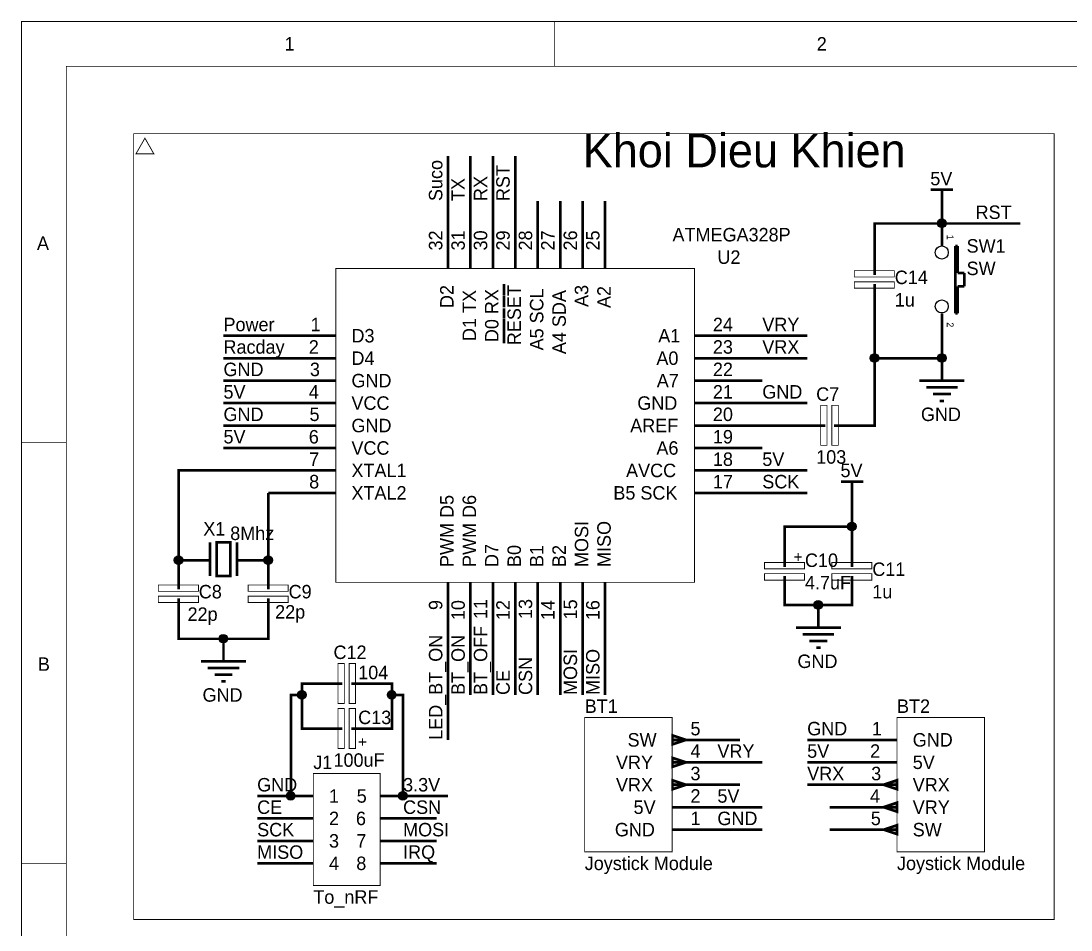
# Model space of a CAD drawing. Header units: millimetres. Extents: x 0 to 9.5, y 0 to 7.5.
# Drawn here: x -0.002 to 4.675, y 3.453 to 7.502 of the extents above; entities that cross this region are included whole.
import ezdxf

# ---------------------------------------------------------------- set-up
doc = ezdxf.new("R2010")
doc.units = ezdxf.units.MM
doc.header["$MEASUREMENT"] = 0
doc.layers.add('Sheet', color=255, linetype='Continuous')

msp = doc.modelspace()

# ---------------------------------------------------------------- linework, layer by layer
at = {"layer": 'Sheet'}
for points, const_width in [([(0, 7.5), (9.4983, 7.5), (9.4983, 0.0017), (0, 0.0017), (0, 7.5)], 0.0039), ([(2.375, 7.3), (2.375, 7.5)], 0.0039), ([(0.2, 7.3), (9.2983, 7.3), (9.2983, 0.2017), (0.2, 0.2017), (0.2, 7.3)], 0.0039), ([(1.9, 6.7), (1.9, 6.9)], 0.0118), ([(2, 6.7), (2, 6.9)], 0.0118), ([(2.1, 6.7), (2.1, 6.9)], 0.0118), ([(2.2, 6.7), (2.2, 6.9)], 0.0118), ([(4.05, 6.75), (4.15, 6.75)], 0.0118), ([(4.1, 6.65), (4.1, 6.75)], 0.0118), ([(1.9, 6.4), (1.9, 6.7)], 0.0118), ([(2, 6.4), (2, 6.7)], 0.0118), ([(2.1, 6.4), (2.1, 6.7)], 0.0118), ([(2.2, 6.4), (2.2, 6.7)], 0.0118), ([(2.3, 6.4), (2.3, 6.7)], 0.0118), ([(2.4, 6.4), (2.4, 6.7)], 0.0118), ([(2.5, 6.4), (2.5, 6.7)], 0.0118), ([(2.6, 6.4), (2.6, 6.7)], 0.0118), ([(3.8, 6.45), (3.8, 6.6), (4.1, 6.6), (4.1, 6.65)], 0.0118), ([(4.1, 6.5), (4.1, 6.6)], 0.0118), ([(4.1, 6.6), (4.45, 6.6)], 0.0118), ([(4.16, 6.5), (4.16, 6.2)], 0.0118), ([(4.17, 6.5), (4.16, 6.5)], 0.0118), ([(4.17, 6.38), (4.17, 6.5)], 0.0118), ([(3.8, 6.4), (3.8, 6.45)], 0.0118), ([(1.4, 6.4), (2.9983, 6.4), (2.9983, 5.0017), (1.4, 5.0017), (1.4, 6.4)], 0.0039), ([(3.71, 6.39), (3.8883, 6.39), (3.8883, 6.3616), (3.71, 6.3616), (3.71, 6.39)], 0.0039), ([(3.8, 6.37), (3.8, 6.4)], 0.0118), ([(4.2, 6.38), (4.17, 6.38)], 0.0118), ([(4.2, 6.32), (4.2, 6.38)], 0.0118), ([(2.1499, 6.33), (2.1499, 6.28)], 0.0118), ([(3.71, 6.34), (3.8883, 6.34), (3.8883, 6.3117), (3.71, 6.3117), (3.71, 6.34)], 0.0039), ([(3.8, 6.3), (3.8, 6.33)], 0.0118), ([(4.17, 6.2), (4.17, 6.32)], 0.0118), ([(4.17, 6.32), (4.2, 6.32)], 0.0118), ([(2.1499, 6.2783), (2.1499, 6.2266)], 0.0118), ([(3.8, 6.3), (3.8, 6.25)], 0.0118), ([(2.1499, 6.2216), (2.1499, 6.1783)], 0.0118), ([(3.8, 6.25), (3.8, 6), (4.1, 6)], 0.0118), ([(2.1499, 6.1766), (2.1499, 6.1249)], 0.0118), ([(4.1, 6.2), (4.1, 6.1)], 0.0118), ([(4.16, 6.2), (4.17, 6.2)], 0.0118), ([(2.1499, 6.1249), (2.1499, 6.0665)], 0.0118), ([(1.1, 6.1), (0.9, 6.1)], 0.0118), ([(1.4, 6.1), (1.1, 6.1)], 0.0118), ([(3, 6.1), (3.3, 6.1)], 0.0118), ([(3.3, 6.1), (3.5, 6.1)], 0.0118), ([(4.1, 6), (4.1, 6.1)], 0.0118), ([(1.1, 6), (0.9, 6)], 0.0118), ([(1.4, 6), (1.1, 6)], 0.0118), ([(3, 6), (3.3, 6)], 0.0118), ([(3.3, 6), (3.5, 6)], 0.0118), ([(3.7, 5.7), (3.8, 5.7), (3.8, 6)], 0.0118), ([(4.1, 6), (4.1, 5.9)], 0.0118), ([(1.1, 5.9), (0.9, 5.9)], 0.0118), ([(1.4, 5.9), (1.1, 5.9)], 0.0118), ([(3, 5.9), (3.3, 5.9)], 0.0118), ([(4, 5.9), (4.2, 5.9)], 0.0118), ([(4.03, 5.87), (4.17, 5.87)], 0.0118), ([(1.1, 5.8), (0.9, 5.8)], 0.0118), ([(1.4, 5.8), (1.1, 5.8)], 0.0118), ([(3, 5.8), (3.3, 5.8)], 0.0118), ([(3.3, 5.8), (3.5, 5.8)], 0.0118), ([(4.06, 5.84), (4.14, 5.84)], 0.0118), ([(4.09, 5.81), (4.11, 5.81)], 0.0118), ([(3.56, 5.79), (3.5883, 5.79), (3.5883, 5.6117), (3.56, 5.6117), (3.56, 5.79)], 0.0039), ([(3.61, 5.79), (3.6384, 5.79), (3.6384, 5.6117), (3.61, 5.6117), (3.61, 5.79)], 0.0039), ([(1.1, 5.7), (0.9, 5.7)], 0.0118), ([(1.4, 5.7), (1.1, 5.7)], 0.0118), ([(3, 5.7), (3.3, 5.7)], 0.0118), ([(3.5, 5.7), (3.3, 5.7)], 0.0118), ([(3.55, 5.7), (3.5, 5.7)], 0.0118), ([(3.58, 5.7), (3.55, 5.7)], 0.0118), ([(3.65, 5.7), (3.62, 5.7)], 0.0118), ([(3.65, 5.7), (3.7, 5.7)], 0.0118), ([(0.2, 5.625), (0, 5.625)], 0.0039), ([(1.1, 5.6), (0.9, 5.6)], 0.0118), ([(1.4, 5.6), (1.1, 5.6)], 0.0118), ([(3, 5.6), (3.3, 5.6)], 0.0118), ([(0.7, 5.1), (0.7, 5.5), (1.1, 5.5)], 0.0118), ([(1.4, 5.5), (1.1, 5.5)], 0.0118), ([(3, 5.5), (3.3, 5.5)], 0.0118), ([(3.3, 5.5), (3.5, 5.5)], 0.0118), ([(3.65, 5.45), (3.75, 5.45)], 0.0118), ([(3.7, 5.35), (3.7, 5.45)], 0.0118), ([(1.4, 5.4), (1.1, 5.4)], 0.0118), ([(1.1, 5.1), (1.1, 5.4)], 0.0118), ([(3, 5.4), (3.3, 5.4)], 0.0118), ([(3.3, 5.4), (3.5, 5.4)], 0.0118), ([(3.7, 5.35), (3.7, 5.25), (3.4, 5.25), (3.4, 5.15)], 0.0118), ([(3.7, 5.25), (3.7, 5.15)], 0.0118), ([(0.84, 5.03), (0.84, 5.18)], 0.0118), ([(0.93, 5.03), (0.87, 5.03), (0.87, 5.18), (0.93, 5.18), (0.93, 5.03)], 0.0118), ([(0.96, 5.03), (0.96, 5.18)], 0.0118), ([(3.4, 5.1), (3.4, 5.15)], 0.0118), ([(3.7, 5.1), (3.7, 5.15)], 0.0118), ([(0.7, 5.05), (0.7, 5.1), (0.75, 5.1)], 0.0118), ([(0.84, 5.1), (0.75, 5.1)], 0.0118), ([(0.84, 5.1), (0.82, 5.1)], 0.0118), ([(0.96, 5.1), (1.05, 5.1)], 0.0118), ([(0.98, 5.1), (0.96, 5.1)], 0.0118), ([(1.1, 5.05), (1.1, 5.1), (1.05, 5.1)], 0.0118), ([(3.4, 5.1), (3.4, 5.07)], 0.0118), ([(3.7, 5.07), (3.7, 5.1)], 0.0118), ([(0.7, 5), (0.7, 5.05)], 0.0118), ([(1.1, 5), (1.1, 5.05)], 0.0118), ([(3.31, 5.09), (3.4883, 5.09), (3.4883, 5.0617), (3.31, 5.0617), (3.31, 5.09)], 0.0039), ([(3.61, 5.09), (3.7883, 5.09), (3.7883, 5.0617), (3.61, 5.0617), (3.61, 5.09)], 0.0039), ([(0.7, 4.97), (0.7, 5)], 0.0118), ([(1.1, 4.97), (1.1, 5)], 0.0118), ([(1.9, 5), (1.9, 4.7)], 0.0118), ([(2, 5), (2, 4.7)], 0.0118), ([(2.1, 5), (2.1, 4.7)], 0.0118), ([(2.2, 5), (2.2, 4.7)], 0.0118), ([(2.3, 5), (2.3, 4.7)], 0.0118), ([(2.4, 5), (2.4, 4.7)], 0.0118), ([(2.5, 5), (2.5, 4.7)], 0.0118), ([(2.6, 5), (2.6, 4.7)], 0.0118), ([(3.31, 5.04), (3.4883, 5.04), (3.4883, 5.0117), (3.31, 5.0117), (3.31, 5.04)], 0.0039), ([(3.4, 5.03), (3.4, 5)], 0.0118), ([(3.4, 5), (3.4, 4.95)], 0.0118), ([(3.61, 5.04), (3.7883, 5.04), (3.7883, 5.0117), (3.61, 5.0117), (3.61, 5.04)], 0.0039), ([(3.7, 5), (3.7, 5.03)], 0.0118), ([(3.7, 5), (3.7, 4.95)], 0.0118), ([(0.61, 4.99), (0.7883, 4.99), (0.7883, 4.9616), (0.61, 4.9616), (0.61, 4.99)], 0.0039), ([(1.01, 4.99), (1.1883, 4.99), (1.1883, 4.9616), (1.01, 4.9616), (1.01, 4.99)], 0.0039), ([(0.61, 4.94), (0.7883, 4.94), (0.7883, 4.9117), (0.61, 4.9117), (0.61, 4.94)], 0.0039), ([(0.7, 4.9), (0.7, 4.93)], 0.0118), ([(1.01, 4.94), (1.1883, 4.94), (1.1883, 4.9117), (1.01, 4.9117), (1.01, 4.94)], 0.0039), ([(1.1, 4.9), (1.1, 4.93)], 0.0118), ([(3.4, 4.95), (3.4, 4.9), (3.55, 4.9), (3.7, 4.9), (3.7, 4.95)], 0.0118), ([(0.7, 4.9), (0.7, 4.85)], 0.0118), ([(1.1, 4.9), (1.1, 4.85)], 0.0118), ([(3.55, 4.9), (3.55, 4.8)], 0.0118), ([(0.7, 4.85), (0.7, 4.75), (0.9, 4.75), (1.1, 4.75), (1.1, 4.85)], 0.0118), ([(3.45, 4.8), (3.65, 4.8)], 0.0118), ([(3.48, 4.77), (3.62, 4.77)], 0.0118), ([(0.9, 4.75), (0.9, 4.65)], 0.0118), ([(3.51, 4.74), (3.59, 4.74)], 0.0118), ([(1.9, 4.7), (1.9, 4.3)], 0.0118), ([(2, 4.7), (2, 4.5)], 0.0118), ([(2.1, 4.7), (2.1, 4.5)], 0.0118), ([(2.2, 4.7), (2.2, 4.5)], 0.0118), ([(2.3, 4.7), (2.3, 4.5)], 0.0118), ([(2.4, 4.7), (2.4, 4.5)], 0.0118), ([(2.5, 4.7), (2.5, 4.5)], 0.0118), ([(2.6, 4.7), (2.6, 4.5)], 0.0118), ([(3.54, 4.71), (3.56, 4.71)], 0.0118), ([(0.8, 4.65), (1, 4.65)], 0.0118), ([(1.41, 4.64), (1.4384, 4.64), (1.4384, 4.4616), (1.41, 4.4616), (1.41, 4.64)], 0.0039), ([(1.46, 4.64), (1.4883, 4.64), (1.4883, 4.4616), (1.46, 4.4616), (1.46, 4.64)], 0.0039), ([(0.83, 4.62), (0.97, 4.62)], 0.0118), ([(0.86, 4.59), (0.94, 4.59)], 0.0118), ([(0.89, 4.56), (0.91, 4.56)], 0.0118), ([(1.35, 4.55), (1.25, 4.55), (1.25, 4.5), (1.25, 4.35), (1.35, 4.35)], 0.0118), ([(1.4, 4.55), (1.35, 4.55)], 0.0118), ([(1.43, 4.55), (1.4, 4.55)], 0.0118), ([(1.5, 4.55), (1.47, 4.55)], 0.0118), ([(1.5, 4.55), (1.55, 4.55)], 0.0118), ([(1.55, 4.55), (1.65, 4.55), (1.65, 4.5), (1.65, 4.35), (1.55, 4.35)], 0.0118), ([(1.05, 4.05), (1.2, 4.05), (1.2, 4.5), (1.25, 4.5)], 0.0118), ([(1.65, 4.5), (1.7, 4.5), (1.7, 4.05), (1.9, 4.05)], 0.0118), ([(1.41, 4.44), (1.4384, 4.44), (1.4384, 4.2617), (1.41, 4.2617), (1.41, 4.44)], 0.0039), ([(1.46, 4.44), (1.4883, 4.44), (1.4883, 4.2617), (1.46, 4.2617), (1.46, 4.44)], 0.0039), ([(2.509, 4.4), (2.8983, 4.4), (2.8983, 3.8017), (2.509, 3.8017), (2.509, 4.4)], 0.0039), ([(3.9, 4.4), (4.2893, 4.4), (4.2893, 3.8017), (3.9, 3.8017), (3.9, 4.4)], 0.0039), ([(1.4, 4.35), (1.35, 4.35)], 0.0118), ([(1.43, 4.35), (1.4, 4.35)], 0.0118), ([(1.5, 4.35), (1.47, 4.35)], 0.0118), ([(1.5, 4.35), (1.55, 4.35)], 0.0118), ([(2.9, 4.3), (3.2, 4.3)], 0.0118), ([(3.6, 4.3), (3.5, 4.3)], 0.0118), ([(3.9, 4.3), (3.6, 4.3)], 0.0118), ([(2.9, 4.2), (3.2, 4.2)], 0.0118), ([(3.2, 4.2), (3.3, 4.2)], 0.0118), ([(3.6, 4.2), (3.5, 4.2)], 0.0118), ([(3.9, 4.2), (3.6, 4.2)], 0.0118), ([(1.3, 4.15), (1.5983, 4.15), (1.5983, 3.6517), (1.3, 3.6517), (1.3, 4.15)], 0.0039), ([(2.9, 4.1), (3.2, 4.1)], 0.0118), ([(3.6, 4.1), (3.5, 4.1)], 0.0118), ([(3.9, 4.1), (3.6, 4.1)], 0.0118), ([(1.3, 4.05), (1.2, 4.05)], 0.0118), ([(1.6, 4.05), (1.7, 4.05)], 0.0118), ([(2.9, 4), (3.2, 4)], 0.0118), ([(3.2, 4), (3.3, 4)], 0.0118), ([(3.9, 4), (3.6, 4)], 0.0118), ([(1.2, 3.95), (1.05, 3.95)], 0.0118), ([(1.3, 3.95), (1.2, 3.95)], 0.0118), ([(1.6, 3.95), (1.7, 3.95)], 0.0118), ([(1.7, 3.95), (1.85, 3.95)], 0.0118), ([(2.9, 3.9), (3.2, 3.9)], 0.0118), ([(3.2, 3.9), (3.3, 3.9)], 0.0118), ([(3.9, 3.9), (3.6, 3.9)], 0.0118), ([(1.2, 3.85), (1.05, 3.85)], 0.0118), ([(1.3, 3.85), (1.2, 3.85)], 0.0118), ([(1.6, 3.85), (1.7, 3.85)], 0.0118), ([(1.7, 3.85), (1.85, 3.85)], 0.0118), ([(0.2, 3.75), (0, 3.75)], 0.0039), ([(1.2, 3.75), (1.05, 3.75)], 0.0118), ([(1.3, 3.75), (1.2, 3.75)], 0.0118), ([(1.6, 3.75), (1.7, 3.75)], 0.0118), ([(1.7, 3.75), (1.85, 3.75)], 0.0118)]:
    msp.add_lwpolyline(points, dxfattribs=dict(at, const_width=const_width))
for points, const_width in [([(4.6, 3.5), (0.5, 3.5), (0.5, 7), (4.6, 7), (4.6, 3.5)], 0.0039), ([(0.5, 7), (4.6, 7), (4.6, 3.5), (0.5, 3.5), (0.5, 7)], 0.0039), ([(0.51, 6.91), (0.59, 6.91), (0.55, 6.98), (0.51, 6.91)], 0.0039), ([(2.96, 4.3), (2.9, 4.28), (2.9, 4.32), (2.96, 4.3)], 0.0118), ([(2.96, 4.3), (2.9, 4.32), (2.9, 4.28), (2.96, 4.3)], 0.0118), ([(2.96, 4.2), (2.9, 4.18), (2.9, 4.22), (2.96, 4.2)], 0.0118), ([(2.96, 4.2), (2.9, 4.22), (2.9, 4.18), (2.96, 4.2)], 0.0118), ([(2.96, 4.1), (2.9, 4.08), (2.9, 4.12), (2.96, 4.1)], 0.0118), ([(2.96, 4.1), (2.9, 4.12), (2.9, 4.08), (2.96, 4.1)], 0.0118), ([(3.9, 4.08), (3.84, 4.1), (3.9, 4.12), (3.9, 4.08)], 0.0118), ([(3.84, 4.1), (3.9, 4.12), (3.9, 4.08), (3.84, 4.1)], 0.0118), ([(3.9, 3.98), (3.84, 4), (3.9, 4.02), (3.9, 3.98)], 0.0118), ([(3.84, 4), (3.9, 4.02), (3.9, 3.98), (3.84, 4)], 0.0118), ([(3.9, 3.88), (3.84, 3.9), (3.9, 3.92), (3.9, 3.88)], 0.0118), ([(3.84, 3.9), (3.9, 3.92), (3.9, 3.88), (3.84, 3.9)], 0.0118)]:
    msp.add_lwpolyline(points, close=True, dxfattribs=dict(at, const_width=const_width))
at = {"layer": 'Sheet', "const_width": 0.02}
for points in [[(4.09, 6.6, 1), (4.11, 6.6, 1)], [(3.79, 6, 1), (3.81, 6, 1)], [(4.09, 6, 1), (4.11, 6, 1)], [(3.69, 5.25, 1), (3.71, 5.25, 1)], [(0.69, 5.1, 1), (0.71, 5.1, 1)], [(1.09, 5.1, 1), (1.11, 5.1, 1)], [(3.54, 4.9, 1), (3.56, 4.9, 1)], [(0.89, 4.75, 1), (0.91, 4.75, 1)], [(1.24, 4.5, 1), (1.26, 4.5, 1)], [(1.64, 4.5, 1), (1.66, 4.5, 1)], [(1.19, 4.05, 1), (1.21, 4.05, 1)], [(1.69, 4.05, 1), (1.71, 4.05, 1)]]:
    msp.add_lwpolyline(points, format="xyb", close=True, dxfattribs=at)
at = {"layer": 'Sheet'}
for centre, major_axis, ratio in [((4.0991, 6.6009), (0, 0.0192), 0.999864), ((4.0991, 6.6009), (0, 0.0192), 0.999864), ((4.0991, 6.6009), (0, 0.0192), 0.999864), ((4.0991, 6.6009), (0, 0.0192), 0.999864), ((4.0991, 6.6009), (0, 0.0192), 0.999864), ((4.0991, 6.6009), (0, 0.0192), 0.999864), ((4.0991, 6.6009), (0, 0.0192), 0.999864), ((4.0991, 6.4708), (0.0292, 0), 0.998355), ((4.0991, 6.2308), (0, 0.0292), 0.999856), ((3.7992, 6.0008), (0.0192, 0), 0.997424), ((3.7992, 6.0008), (0.0192, 0), 0.997424), ((3.7992, 6.0008), (0.0192, 0), 0.997424), ((3.7992, 6.0008), (0.0192, 0), 0.997424), ((4.0991, 6.0008), (0.0192, 0), 0.997424), ((4.0991, 6.0008), (0.0192, 0), 0.997424), ((4.0991, 6.0008), (0.0192, 0), 0.997424), ((4.0991, 6.0008), (0.0192, 0), 0.997424), ((4.0991, 6.0008), (0.0192, 0), 0.997424), ((4.0991, 6.0008), (0.0192, 0), 0.997424), ((3.6991, 5.2508), (0.0192, 0), 0.997419), ((3.6991, 5.2508), (0.0192, 0), 0.997419), ((3.6991, 5.2508), (0.0192, 0), 0.997419), ((3.6991, 5.2508), (0.0192, 0), 0.997419), ((0.6992, 5.1008), (0, 0.0192), 0.997143), ((0.6992, 5.1008), (0, 0.0192), 0.997143), ((0.6992, 5.1008), (0, 0.0192), 0.997143), ((0.6992, 5.1008), (0, 0.0192), 0.997143), ((1.0992, 5.1008), (0, 0.0192), 0.997143), ((1.0992, 5.1008), (0, 0.0192), 0.997143), ((1.0992, 5.1008), (0, 0.0192), 0.997143), ((1.0992, 5.1008), (0, 0.0192), 0.997143), ((3.5492, 4.9009), (0, 0.0192), 0.999864), ((3.5492, 4.9009), (0, 0.0192), 0.999864), ((3.5492, 4.9009), (0, 0.0192), 0.999864), ((3.5492, 4.9009), (0, 0.0192), 0.999864), ((0.8992, 4.7508), (0, 0.0191), 0.999859), ((0.8992, 4.7508), (0, 0.0191), 0.999859), ((0.8992, 4.7508), (0, 0.0191), 0.999859), ((0.8992, 4.7508), (0, 0.0191), 0.999859), ((1.2492, 4.5008), (0, 0.0192), 0.999859), ((1.2492, 4.5008), (0, 0.0192), 0.999859), ((1.2492, 4.5008), (0, 0.0192), 0.999859), ((1.2492, 4.5008), (0, 0.0192), 0.999859), ((1.6492, 4.5008), (0, 0.0192), 0.999859), ((1.6492, 4.5008), (0, 0.0192), 0.999859), ((1.6492, 4.5008), (0, 0.0192), 0.999859), ((1.6492, 4.5008), (0, 0.0192), 0.999859), ((1.1992, 4.0508), (0, 0.0192), 0.999854), ((1.1992, 4.0508), (0, 0.0192), 0.999854), ((1.1992, 4.0508), (0, 0.0192), 0.999854), ((1.1992, 4.0508), (0, 0.0192), 0.999854), ((1.1992, 4.0508), (0, 0.0192), 0.999854), ((1.6992, 4.0508), (0, 0.0192), 0.997132), ((1.6992, 4.0508), (0, 0.0192), 0.997132), ((1.6992, 4.0508), (0, 0.0192), 0.997132), ((1.6992, 4.0508), (0, 0.0192), 0.997132), ((1.6992, 4.0508), (0, 0.0192), 0.997132), ((1.6992, 4.0508), (0, 0.0192), 0.997132), ((1.6992, 4.0508), (0, 0.0192), 0.997132)]:
    msp.add_ellipse(centre, major_axis=major_axis, ratio=ratio, dxfattribs=at)
for points in [[(2.8981, 4.2773), (2.9662, 4.3), (2.8981, 4.3227)], [(2.8981, 4.1773), (2.9662, 4.2), (2.8981, 4.2227)], [(2.8981, 4.0773), (2.9662, 4.1), (2.8981, 4.1227)], [(3.9019, 4.1227), (3.8338, 4.1), (3.9019, 4.0773)], [(3.9019, 4.0227), (3.8338, 4), (3.9019, 3.9773)], [(3.9019, 3.9227), (3.8338, 3.9), (3.9019, 3.8773)]]:
    msp.add_solid(points, dxfattribs=at)

# ---------------------------------------------------------------- texts
for s, height, p in [('1', 0.06, (1.1717, 7.37)), ('2', 0.06, (3.5425, 7.37)), ('Khoi Dieu Khien', 0.15, (2.5, 6.8501)), ('5V', 0.06, (4.0483, 6.7701)), ('RST', 0.06, (4.25, 6.6201)), ('ATMEGA328P', 0.06, (2.9, 6.5201)), ('A', 0.06, (0.0692, 6.4825)), ('SW1', 0.06, (4.21, 6.4701)), ('U2', 0.06, (3.1, 6.4201)), ('SW', 0.06, (4.21, 6.3701)), ('C14', 0.06, (3.89, 6.3301)), ('1u', 0.06, (3.89, 6.2301)), ('Power', 0.06, (0.9, 6.1201)), ('1', 0.06, (1.2883, 6.1201)), ('24', 0.06, (3.08, 6.1201)), ('VRY', 0.06, (3.3, 6.1201)), ('D3', 0.06, (1.47, 6.0701)), ('A1', 0.06, (2.8366, 6.0701)), ('Racday', 0.06, (0.9, 6.0201)), ('2', 0.06, (1.28, 6.0201)), ('23', 0.06, (3.08, 6.0201)), ('VRX', 0.06, (3.3, 6.0201)), ('D4', 0.06, (1.47, 5.9701)), ('A0', 0.06, (2.8283, 5.9701)), ('GND', 0.06, (0.9, 5.9201)), ('3', 0.06, (1.285, 5.9201)), ('22', 0.06, (3.08, 5.9201)), ('GND', 0.06, (1.47, 5.8701)), ('A7', 0.06, (2.8299, 5.8701)), ('5V', 0.06, (0.9, 5.8201)), ('4', 0.06, (1.28, 5.8201)), ('21', 0.06, (3.08, 5.8201)), ('GND', 0.06, (3.3, 5.8201)), ('C7', 0.06, (3.54, 5.8101)), ('VCC', 0.06, (1.47, 5.7701)), ('GND', 0.06, (2.7432, 5.7701)), ('GND', 0.06, (0.9, 5.7201)), ('5', 0.06, (1.2833, 5.7201)), ('20', 0.06, (3.08, 5.7201)), ('GND', 0.06, (4.0066, 5.72)), ('GND', 0.06, (1.47, 5.6701)), ('AREF', 0.06, (2.7116, 5.6701)), ('5V', 0.06, (0.9, 5.6201)), ('6', 0.06, (1.28, 5.6201)), ('19', 0.06, (3.08, 5.6201)), ('VCC', 0.06, (1.47, 5.5701)), ('A6', 0.06, (2.8283, 5.5701)), ('7', 0.06, (1.2816, 5.5201)), ('18', 0.06, (3.08, 5.5201)), ('5V', 0.06, (3.3, 5.5201)), ('103', 0.06, (3.54, 5.5301)), ('XTAL1', 0.06, (1.47, 5.4701)), ('AVCC', 0.06, (2.6932, 5.4701)), ('5V', 0.06, (3.6483, 5.4701)), ('8', 0.06, (1.2816, 5.4201)), ('17', 0.06, (3.08, 5.4201)), ('SCK', 0.06, (3.3, 5.4201)), ('XTAL2', 0.06, (1.47, 5.3701)), ('B5 SCK', 0.06, (2.6365, 5.3701)), ('X1', 0.06, (0.81, 5.2101)), ('8Mhz', 0.06, (0.93, 5.1901)), ('+', 0.05, (3.44, 5.0901)), ('C10', 0.06, (3.49, 5.0701)), ('C11', 0.06, (3.79, 5.0301)), ('4.7uF', 0.06, (3.49, 4.9701)), ('C8', 0.06, (0.79, 4.9301)), ('C9', 0.06, (1.19, 4.9301)), ('1u', 0.06, (3.79, 4.9301)), ('22p', 0.06, (0.74, 4.8301)), ('22p', 0.06, (1.13, 4.8401)), ('C12', 0.06, (1.39, 4.6601)), ('GND', 0.06, (3.4566, 4.62)), ('B', 0.06, (0.0733, 4.6075)), ('104', 0.06, (1.5, 4.5701)), ('GND', 0.06, (0.8066, 4.47)), ('BT1', 0.06, (2.509, 4.4201)), ('BT2', 0.06, (3.9, 4.4201)), ('C13', 0.06, (1.5, 4.3701)), ('5', 0.06, (2.98, 4.3201)), ('GND', 0.06, (3.5, 4.3201)), ('1', 0.06, (3.7883, 4.3201)), ('SW', 0.06, (2.6999, 4.2701)), ('GND', 0.06, (3.97, 4.2701)), ('4', 0.06, (2.98, 4.2201)), ('VRY', 0.06, (3.1, 4.2201)), ('5V', 0.06, (3.5, 4.2201)), ('2', 0.06, (3.78, 4.2201)), ('J1', 0.06, (1.3, 4.1701)), ('100uF', 0.06, (1.39, 4.1801)), ('VRY', 0.06, (2.6482, 4.1701)), ('5V', 0.06, (3.97, 4.1701)), ('3', 0.06, (2.98, 4.1201)), ('VRX', 0.06, (3.5, 4.1201)), ('3', 0.06, (3.785, 4.1201)), ('GND', 0.06, (1.05, 4.0701)), ('3.3V', 0.06, (1.7, 4.0701)), ('VRX', 0.06, (2.6482, 4.0701)), ('VRX', 0.06, (3.97, 4.0701)), ('1', 0.06, (1.37, 4.0201)), ('5', 0.06, (1.4933, 4.0201)), ('2', 0.06, (2.98, 4.0201)), ('5V', 0.06, (3.1, 4.0201)), ('4', 0.06, (3.78, 4.0201)), ('CE', 0.06, (1.05, 3.9701)), ('CSN', 0.06, (1.7, 3.9701)), ('5V', 0.06, (2.7266, 3.9701)), ('VRY', 0.06, (3.97, 3.9701)), ('2', 0.06, (1.37, 3.9201)), ('6', 0.06, (1.49, 3.9201)), ('1', 0.06, (2.98, 3.9201)), ('GND', 0.06, (3.1, 3.9201)), ('5', 0.06, (3.7833, 3.9201)), ('SCK', 0.06, (1.05, 3.8701)), ('MOSI', 0.06, (1.7, 3.8701)), ('GND', 0.06, (2.6432, 3.8701)), ('SW', 0.06, (3.97, 3.8701)), ('3', 0.06, (1.37, 3.8201)), ('7', 0.06, (1.4916, 3.8201)), ('MISO', 0.06, (1.05, 3.7701)), ('IRQ', 0.06, (1.7, 3.7701)), ('4', 0.06, (1.37, 3.7201)), ('8', 0.06, (1.4916, 3.7201)), ('Joystick Module', 0.06, (2.509, 3.7201)), ('Joystick Module', 0.06, (3.9, 3.7201)), ('To_nRF', 0.06, (1.3, 3.5701))]:
    msp.add_text(s, height=height, dxfattribs=at).set_placement(p)
for s, height, rotation, p in [('Suco', 0.06, 90, (1.8749, 6.7)), ('RST', 0.06, 90, (2.1749, 6.7)), ('TX', 0.06, 90, (1.9749, 6.7)), ('RX', 0.06, 90, (2.0749, 6.7)), ('32', 0.06, 90, (1.8749, 6.48)), ('31', 0.06, 90, (1.9749, 6.48)), ('30', 0.06, 90, (2.0749, 6.48)), ('29', 0.06, 90, (2.1749, 6.48)), ('28', 0.06, 90, (2.2749, 6.48)), ('27', 0.06, 90, (2.3749, 6.48)), ('26', 0.06, 90, (2.4749, 6.48)), ('25', 0.06, 90, (2.5749, 6.48)), ('1', 0.03, 270, (4.1217, 6.55)), ('D2', 0.06, 90, (1.9249, 6.2233)), ('RESET', 0.06, 90, (2.2249, 6.0582)), ('A3', 0.06, 90, (2.5249, 6.2283)), ('A2', 0.06, 90, (2.6249, 6.2233)), ('D1 TX', 0.06, 90, (2.0249, 6.0765)), ('D0 RX', 0.06, 90, (2.1249, 6.0715)), ('A5 SCL', 0.06, 90, (2.3249, 6.0348)), ('A4 SDA', 0.06, 90, (2.4249, 6.0181)), ('2', 0.03, 270, (4.1217, 6.16)), ('PWM D5', 0.06, 90, (1.9249, 5.07)), ('PWM D6', 0.06, 90, (2.0249, 5.07)), ('MOSI', 0.06, 90, (2.5249, 5.07)), ('MISO', 0.06, 90, (2.6249, 5.07)), ('D7', 0.06, 90, (2.1249, 5.07)), ('B0', 0.06, 90, (2.2249, 5.07)), ('B1', 0.06, 90, (2.3249, 5.07)), ('B2', 0.06, 90, (2.4249, 5.07)), ('9', 0.06, 90, (1.8749, 4.8783)), ('10', 0.06, 90, (1.9749, 4.8333)), ('11', 0.06, 90, (2.0749, 4.8383)), ('12', 0.06, 90, (2.1749, 4.8333)), ('13', 0.06, 90, (2.2749, 4.8383)), ('14', 0.06, 90, (2.3749, 4.8333)), ('15', 0.06, 90, (2.4749, 4.8366)), ('16', 0.06, 90, (2.5749, 4.8333)), ('BT_OFF', 0.06, 90, (2.0749, 4.5)), ('LED_BT_ON', 0.06, 90, (1.8749, 4.3)), ('BT_ON', 0.06, 90, (1.9749, 4.5)), ('MOSI', 0.06, 90, (2.4749, 4.5)), ('MISO', 0.06, 90, (2.5749, 4.5)), ('CSN', 0.06, 90, (2.2749, 4.5)), ('CE', 0.06, 90, (2.1749, 4.5)), ('+', 0.05, 270, (1.495, 4.31))]:
    msp.add_text(s, height=height, rotation=rotation, dxfattribs=at).set_placement(p)

doc.saveas('drawing.dxf')
